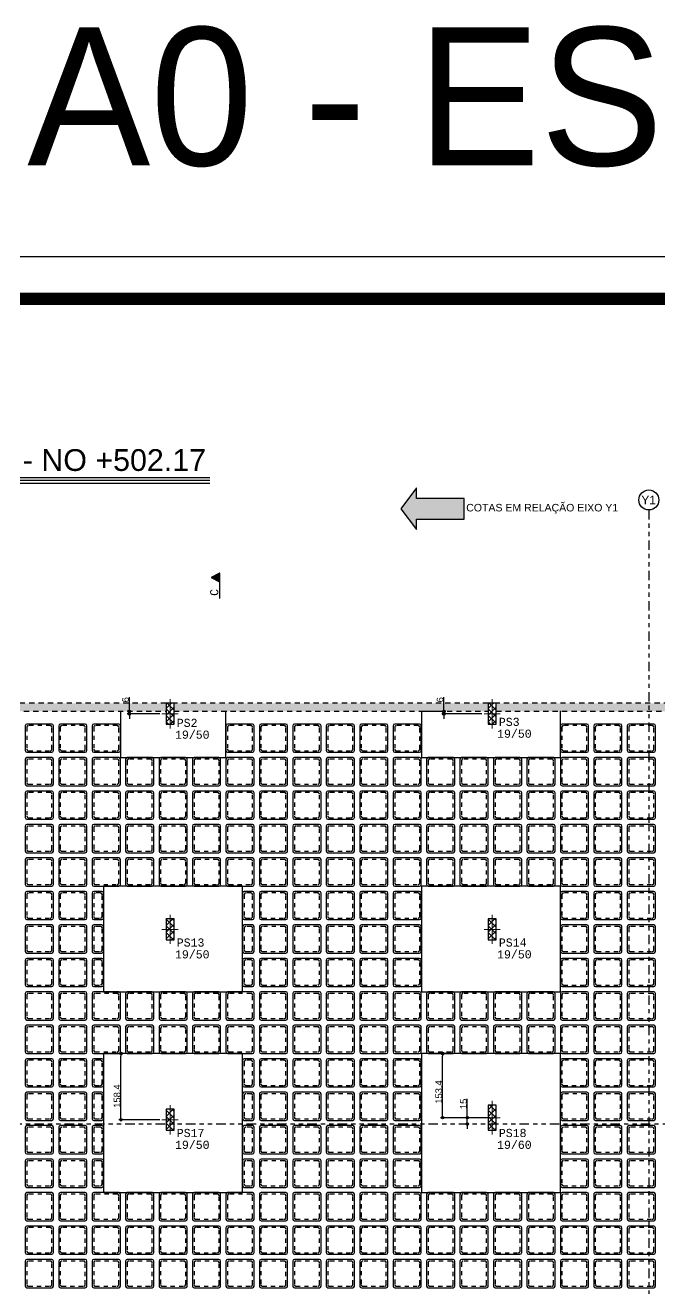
# Model space of a CAD drawing. Header units: millimetres. Extents: x -967 to 563, y -1588 to 506.
# Drawn here: x 42.95 to 58.12, y -235.92 to -205.73 of the extents above; entities that cross this region are included whole.
import ezdxf
from ezdxf.enums import TextEntityAlignment as Align

# ---------------------------------------------------------------- set-up
doc = ezdxf.new("R2010")
doc.units = ezdxf.units.MM
for name, pattern in [('CONTINU', [0]), ('CYPE_RAYAPUNTOPUNTO', [0.45, 0.225, -0.075, 0, -0.075, 0, -0.075]), ('DASHDOT', [1, 0.5, -0.25, 0, -0.25]), ('ESTILO_TQS_0001', [1, 0.7, -0.3]), ('HIDDEN2', [0.1875, 0.125, -0.0625])]:
    doc.linetypes.add(name, pattern=pattern)
for name, color, linetype in [('00 - IMPPER - FOLHA - BORDAS', 1, 'Continuous'), ('1', 5, 'Continuous'), ('12', 4, 'Continuous'), ('208', 13, 'Continuous'), ('226', 9, 'Continuous'), ('232', 12, 'Continuous'), ('251', 5, 'Continuous'), ('252', 153, 'ESTILO_TQS_0001'), ('4', 2, 'Continuous'), ('9', 7, 'Continuous'), ('A_htc_alv', 7, 'Continuous'), ('COTAS', 1, 'Continuous'), ('EIXOS', 8, 'DASHDOT'), ('TEXTO_EIXOS', 7, 'Continuous')]:
    doc.layers.add(name, color=color, linetype=linetype)
doc.layers.add('EST-TEXTO', color=7, linetype='Continuous', lineweight=5)
doc.layers.add('PILAR_EIXOS', color=1, linetype='Continuous', lineweight=0)
doc.styles.add('ARIAL', font='arial.ttf')
doc.styles.add('CYPETXT', font='arial.ttf', dxfattribs={"height": 0.2})
doc.styles.add('ROMANTIC', font='arial.ttf')
doc.styles.add('TD1', font='', dxfattribs={"width": 1.125, "height": 0.0033})
doc.styles.add('TQS_LUCIDA_CONSOLE', font='lucon.TTF')
doc.styles.get('TD1').set_extended_font_data('Century Gothic')
doc.dimstyles.new('AVILLA 100 2', dxfattribs={"dimtxt": 0.16, "dimasz": 0.06, "dimexe": 0.05, "dimexo": 0.05, "dimgap": 0.01, "dimtad": 3, "dimdec": 1, "dimlfac": 100, "dimzin": 9, "dimdsep": 46, "dimtxsty": 'ARIAL', "dimblk": 'ORIGIN', "dimcen": 1.5, "dimclrd": 10, "dimclre": 10, "dimclrt": 7, "dimadec": 0, "dimazin": 0, "dimtfac": 1, "dimtdec": 1, "dimtmove": 0, "dimatfit": 1, "dimfxl": 1, "dimarcsym": 0})
pattern_1 = [(45, (685.15059, -106.08026), (-0.078577241, 0.078577241), []), (135, (685.15059, -106.08026), (-0.078577241, -0.078577241), [])]

# ---------------------------------------------------------------- blocks, each defined once
blk = doc.blocks.new('_VAONER063700637000750007500')
at = {"layer": '251', "color": 8}
for p, q in [((29.725, 33.725), (-29.725, 33.725)), ((-33.725, 29.725), (-33.725, -29.725)), ((33.725, -29.725), (33.725, 29.725)), ((-29.725, -33.725), (29.725, -33.725))]:
    blk.add_line(p, q, dxfattribs=at)
for centre, start, end in [((-29.725, 29.725), 90, 180), ((29.725, 29.725), 0, 90), ((-29.725, -29.725), 180, 270), ((29.725, -29.725), 270, 0)]:
    blk.add_arc(centre, 4, start, end, dxfattribs=at)
at = {"layer": '252', "color": 8}
for p, q in [((-29.975, 25.975), (-29.975, -25.975)), ((25.975, 29.975), (-25.975, 29.975)), ((29.975, -25.975), (29.975, 25.975)), ((-25.975, -29.975), (25.975, -29.975))]:
    blk.add_line(p, q, dxfattribs=at)
for centre, start, end in [((-25.975, 25.975), 90, 180), ((25.975, 25.975), 0, 90), ((-25.975, -25.975), 180, 270), ((25.975, -25.975), 270, 0)]:
    blk.add_arc(centre, 4, start, end, dxfattribs=at)
blk = doc.blocks.new('_VAONER023700637000750007500')
at = {"layer": '251', "color": 8}
for p, q in [((9.725, 33.725), (-9.725, 33.725)), ((-13.725, 29.725), (-13.725, -29.725)), ((13.725, -29.725), (13.725, 29.725)), ((-9.725, -33.725), (9.725, -33.725))]:
    blk.add_line(p, q, dxfattribs=at)
for centre, start, end in [((-9.725, 29.725), 90, 180), ((9.725, 29.725), 0, 90), ((-9.725, -29.725), 180, 270), ((9.725, -29.725), 270, 0)]:
    blk.add_arc(centre, 4, start, end, dxfattribs=at)
at = {"layer": '252', "color": 8}
for p, q in [((-9.975, 25.975), (-9.975, -25.975)), ((5.975, 29.975), (-5.975, 29.975)), ((9.975, -25.975), (9.975, 25.975)), ((-5.975, -29.975), (5.975, -29.975))]:
    blk.add_line(p, q, dxfattribs=at)
for centre, start, end in [((-5.975, 25.975), 90, 180), ((5.975, 25.975), 0, 90), ((-5.975, -25.975), 180, 270), ((5.975, -25.975), 270, 0)]:
    blk.add_arc(centre, 4, start, end, dxfattribs=at)
blk = doc.blocks.new('NERVURADA TÉRREO 1 MODELO 2 (LO) R0')
at = {"layer": '208', "xscale": 0.01, "yscale": 0.01, "zscale": 0.01}
for name, p in [('_VAONER063700637000750007500', (715.464, -735.933)), ('_VAONER063700637000750007500', (716.263, -735.933)), ('_VAONER063700637000750007500', (717.063, -735.933)), ('_VAONER063700637000750007500', (720.261, -735.933)), ('_VAONER063700637000750007500', (721.06, -735.933)), ('_VAONER063700637000750007500', (721.86, -735.933)), ('_VAONER063700637000750007500', (722.659, -735.933)), ('_VAONER063700637000750007500', (723.459, -735.933)), ('_VAONER063700637000750007500', (724.258, -735.933)), ('_VAONER063700637000750007500', (728.256, -735.933)), ('_VAONER063700637000750007500', (729.055, -735.933)), ('_VAONER063700637000750007500', (729.855, -735.933)), ('_VAONER063700637000750007500', (715.464, -736.733)), ('_VAONER063700637000750007500', (716.263, -736.733)), ('_VAONER063700637000750007500', (717.063, -736.733)), ('_VAONER063700637000750007500', (717.862, -736.733)), ('_VAONER063700637000750007500', (718.662, -736.733)), ('_VAONER063700637000750007500', (719.461, -736.733)), ('_VAONER063700637000750007500', (720.261, -736.733)), ('_VAONER063700637000750007500', (721.06, -736.733)), ('_VAONER063700637000750007500', (721.86, -736.733)), ('_VAONER063700637000750007500', (722.659, -736.733)), ('_VAONER063700637000750007500', (723.459, -736.733)), ('_VAONER063700637000750007500', (724.258, -736.733)), ('_VAONER063700637000750007500', (725.058, -736.733)), ('_VAONER063700637000750007500', (725.857, -736.733)), ('_VAONER063700637000750007500', (726.657, -736.733)), ('_VAONER063700637000750007500', (727.456, -736.733)), ('_VAONER063700637000750007500', (728.256, -736.733)), ('_VAONER063700637000750007500', (729.055, -736.733)), ('_VAONER063700637000750007500', (729.855, -736.733)), ('_VAONER063700637000750007500', (715.464, -737.532)), ('_VAONER063700637000750007500', (716.263, -737.532)), ('_VAONER063700637000750007500', (717.063, -737.532)), ('_VAONER063700637000750007500', (717.862, -737.532)), ('_VAONER063700637000750007500', (718.662, -737.532)), ('_VAONER063700637000750007500', (719.461, -737.532)), ('_VAONER063700637000750007500', (720.261, -737.532)), ('_VAONER063700637000750007500', (721.06, -737.532)), ('_VAONER063700637000750007500', (721.86, -737.532)), ('_VAONER063700637000750007500', (722.659, -737.532)), ('_VAONER063700637000750007500', (723.459, -737.532)), ('_VAONER063700637000750007500', (724.258, -737.532)), ('_VAONER063700637000750007500', (725.058, -737.532)), ('_VAONER063700637000750007500', (725.857, -737.532)), ('_VAONER063700637000750007500', (726.657, -737.532)), ('_VAONER063700637000750007500', (727.456, -737.532)), ('_VAONER063700637000750007500', (728.256, -737.532)), ('_VAONER063700637000750007500', (729.055, -737.532)), ('_VAONER063700637000750007500', (729.855, -737.532)), ('_VAONER063700637000750007500', (715.464, -738.332)), ('_VAONER063700637000750007500', (716.263, -738.332)), ('_VAONER063700637000750007500', (717.063, -738.332)), ('_VAONER063700637000750007500', (717.862, -738.332)), ('_VAONER063700637000750007500', (718.662, -738.332)), ('_VAONER063700637000750007500', (719.461, -738.332)), ('_VAONER063700637000750007500', (720.261, -738.332)), ('_VAONER063700637000750007500', (721.06, -738.332)), ('_VAONER063700637000750007500', (721.86, -738.332)), ('_VAONER063700637000750007500', (722.659, -738.332)), ('_VAONER063700637000750007500', (723.459, -738.332)), ('_VAONER063700637000750007500', (724.258, -738.332)), ('_VAONER063700637000750007500', (725.058, -738.332)), ('_VAONER063700637000750007500', (725.857, -738.332)), ('_VAONER063700637000750007500', (726.657, -738.332)), ('_VAONER063700637000750007500', (727.456, -738.332)), ('_VAONER063700637000750007500', (728.256, -738.332)), ('_VAONER063700637000750007500', (729.055, -738.332)), ('_VAONER063700637000750007500', (729.855, -738.332)), ('_VAONER063700637000750007500', (715.464, -739.131)), ('_VAONER063700637000750007500', (716.263, -739.131)), ('_VAONER063700637000750007500', (717.063, -739.131)), ('_VAONER063700637000750007500', (717.862, -739.131)), ('_VAONER063700637000750007500', (718.662, -739.131)), ('_VAONER063700637000750007500', (719.461, -739.131)), ('_VAONER063700637000750007500', (720.261, -739.131)), ('_VAONER063700637000750007500', (721.06, -739.131)), ('_VAONER063700637000750007500', (721.86, -739.131)), ('_VAONER063700637000750007500', (722.659, -739.131)), ('_VAONER063700637000750007500', (723.459, -739.131)), ('_VAONER063700637000750007500', (724.258, -739.131)), ('_VAONER063700637000750007500', (725.058, -739.131)), ('_VAONER063700637000750007500', (725.857, -739.131)), ('_VAONER063700637000750007500', (726.657, -739.131)), ('_VAONER063700637000750007500', (727.456, -739.131)), ('_VAONER063700637000750007500', (728.256, -739.131)), ('_VAONER063700637000750007500', (729.055, -739.131)), ('_VAONER063700637000750007500', (729.855, -739.131)), ('_VAONER063700637000750007500', (715.464, -739.931)), ('_VAONER063700637000750007500', (716.263, -739.931)), ('_VAONER023700637000750007500', (716.863, -739.931)), ('_VAONER023700637000750007500', (720.461, -739.931)), ('_VAONER063700637000750007500', (721.06, -739.931)), ('_VAONER063700637000750007500', (721.86, -739.931)), ('_VAONER063700637000750007500', (722.659, -739.931)), ('_VAONER063700637000750007500', (723.459, -739.931)), ('_VAONER063700637000750007500', (724.258, -739.931)), ('_VAONER063700637000750007500', (728.256, -739.931)), ('_VAONER063700637000750007500', (729.055, -739.931)), ('_VAONER063700637000750007500', (729.855, -739.931)), ('_VAONER063700637000750007500', (715.464, -740.73)), ('_VAONER063700637000750007500', (716.263, -740.73)), ('_VAONER023700637000750007500', (716.863, -740.73)), ('_VAONER023700637000750007500', (720.461, -740.73)), ('_VAONER063700637000750007500', (721.06, -740.73)), ('_VAONER063700637000750007500', (721.86, -740.73)), ('_VAONER063700637000750007500', (722.659, -740.73)), ('_VAONER063700637000750007500', (723.459, -740.73)), ('_VAONER063700637000750007500', (724.258, -740.73)), ('_VAONER063700637000750007500', (728.256, -740.73)), ('_VAONER063700637000750007500', (729.055, -740.73)), ('_VAONER063700637000750007500', (729.855, -740.73)), ('_VAONER063700637000750007500', (715.464, -741.53)), ('_VAONER063700637000750007500', (716.263, -741.53)), ('_VAONER023700637000750007500', (716.863, -741.53)), ('_VAONER023700637000750007500', (720.461, -741.53)), ('_VAONER063700637000750007500', (721.06, -741.53)), ('_VAONER063700637000750007500', (721.86, -741.53)), ('_VAONER063700637000750007500', (722.659, -741.53)), ('_VAONER063700637000750007500', (723.459, -741.53)), ('_VAONER063700637000750007500', (724.258, -741.53)), ('_VAONER063700637000750007500', (728.256, -741.53)), ('_VAONER063700637000750007500', (729.055, -741.53)), ('_VAONER063700637000750007500', (729.855, -741.53)), ('_VAONER063700637000750007500', (715.464, -742.329)), ('_VAONER063700637000750007500', (716.263, -742.329)), ('_VAONER063700637000750007500', (717.063, -742.329)), ('_VAONER063700637000750007500', (717.862, -742.329)), ('_VAONER063700637000750007500', (718.662, -742.329)), ('_VAONER063700637000750007500', (719.461, -742.329)), ('_VAONER063700637000750007500', (720.261, -742.329)), ('_VAONER063700637000750007500', (721.06, -742.329)), ('_VAONER063700637000750007500', (721.86, -742.329)), ('_VAONER063700637000750007500', (722.659, -742.329)), ('_VAONER063700637000750007500', (723.459, -742.329)), ('_VAONER063700637000750007500', (724.258, -742.329)), ('_VAONER063700637000750007500', (725.058, -742.329)), ('_VAONER063700637000750007500', (725.857, -742.329)), ('_VAONER063700637000750007500', (726.657, -742.329)), ('_VAONER063700637000750007500', (727.456, -742.329)), ('_VAONER063700637000750007500', (728.256, -742.329)), ('_VAONER063700637000750007500', (729.055, -742.329)), ('_VAONER063700637000750007500', (729.855, -742.329)), ('_VAONER063700637000750007500', (715.464, -743.129)), ('_VAONER063700637000750007500', (716.263, -743.129)), ('_VAONER063700637000750007500', (717.063, -743.129)), ('_VAONER063700637000750007500', (717.862, -743.129)), ('_VAONER063700637000750007500', (718.662, -743.129)), ('_VAONER063700637000750007500', (719.461, -743.129)), ('_VAONER063700637000750007500', (720.261, -743.129)), ('_VAONER063700637000750007500', (721.06, -743.129)), ('_VAONER063700637000750007500', (721.86, -743.129)), ('_VAONER063700637000750007500', (722.659, -743.129)), ('_VAONER063700637000750007500', (723.459, -743.129)), ('_VAONER063700637000750007500', (724.258, -743.129)), ('_VAONER063700637000750007500', (725.058, -743.129)), ('_VAONER063700637000750007500', (725.857, -743.129)), ('_VAONER063700637000750007500', (726.657, -743.129)), ('_VAONER063700637000750007500', (727.456, -743.129)), ('_VAONER063700637000750007500', (728.256, -743.129)), ('_VAONER063700637000750007500', (729.055, -743.129)), ('_VAONER063700637000750007500', (729.855, -743.129)), ('_VAONER063700637000750007500', (715.464, -743.928)), ('_VAONER063700637000750007500', (716.263, -743.928)), ('_VAONER023700637000750007500', (716.863, -743.928)), ('_VAONER023700637000750007500', (720.461, -743.928)), ('_VAONER063700637000750007500', (721.06, -743.928)), ('_VAONER063700637000750007500', (721.86, -743.928)), ('_VAONER063700637000750007500', (722.659, -743.928)), ('_VAONER063700637000750007500', (723.459, -743.928)), ('_VAONER063700637000750007500', (724.258, -743.928)), ('_VAONER063700637000750007500', (728.256, -743.928)), ('_VAONER063700637000750007500', (729.055, -743.928)), ('_VAONER063700637000750007500', (729.855, -743.928)), ('_VAONER063700637000750007500', (715.464, -744.728)), ('_VAONER063700637000750007500', (716.263, -744.728)), ('_VAONER023700637000750007500', (716.863, -744.728)), ('_VAONER023700637000750007500', (720.461, -744.728)), ('_VAONER063700637000750007500', (721.06, -744.728)), ('_VAONER063700637000750007500', (721.86, -744.728)), ('_VAONER063700637000750007500', (722.659, -744.728)), ('_VAONER063700637000750007500', (723.459, -744.728)), ('_VAONER063700637000750007500', (724.258, -744.728)), ('_VAONER063700637000750007500', (728.256, -744.728)), ('_VAONER063700637000750007500', (729.055, -744.728)), ('_VAONER063700637000750007500', (729.855, -744.728)), ('_VAONER063700637000750007500', (715.464, -745.527)), ('_VAONER063700637000750007500', (716.263, -745.527)), ('_VAONER023700637000750007500', (716.863, -745.527)), ('_VAONER023700637000750007500', (720.461, -745.527)), ('_VAONER063700637000750007500', (721.06, -745.527)), ('_VAONER063700637000750007500', (721.86, -745.527)), ('_VAONER063700637000750007500', (722.659, -745.527)), ('_VAONER063700637000750007500', (723.459, -745.527)), ('_VAONER063700637000750007500', (724.258, -745.527)), ('_VAONER063700637000750007500', (728.256, -745.527)), ('_VAONER063700637000750007500', (729.055, -745.527)), ('_VAONER063700637000750007500', (729.855, -745.527)), ('_VAONER063700637000750007500', (715.464, -746.327)), ('_VAONER063700637000750007500', (716.263, -746.327)), ('_VAONER023700637000750007500', (716.863, -746.327)), ('_VAONER023700637000750007500', (720.461, -746.327)), ('_VAONER063700637000750007500', (721.06, -746.327)), ('_VAONER063700637000750007500', (721.86, -746.327)), ('_VAONER063700637000750007500', (722.659, -746.327)), ('_VAONER063700637000750007500', (723.459, -746.327)), ('_VAONER063700637000750007500', (724.258, -746.327)), ('_VAONER063700637000750007500', (728.256, -746.327)), ('_VAONER063700637000750007500', (729.055, -746.327)), ('_VAONER063700637000750007500', (729.855, -746.327)), ('_VAONER063700637000750007500', (715.464, -747.126)), ('_VAONER063700637000750007500', (716.263, -747.126)), ('_VAONER063700637000750007500', (717.063, -747.126)), ('_VAONER063700637000750007500', (717.862, -747.126)), ('_VAONER063700637000750007500', (718.662, -747.126)), ('_VAONER063700637000750007500', (719.461, -747.126)), ('_VAONER063700637000750007500', (720.261, -747.126)), ('_VAONER063700637000750007500', (721.06, -747.126)), ('_VAONER063700637000750007500', (721.86, -747.126)), ('_VAONER063700637000750007500', (722.659, -747.126)), ('_VAONER063700637000750007500', (723.459, -747.126)), ('_VAONER063700637000750007500', (724.258, -747.126)), ('_VAONER063700637000750007500', (725.058, -747.126)), ('_VAONER063700637000750007500', (725.857, -747.126)), ('_VAONER063700637000750007500', (726.657, -747.126)), ('_VAONER063700637000750007500', (727.456, -747.126)), ('_VAONER063700637000750007500', (728.256, -747.126)), ('_VAONER063700637000750007500', (729.055, -747.126)), ('_VAONER063700637000750007500', (729.855, -747.126)), ('_VAONER063700637000750007500', (715.464, -747.926)), ('_VAONER063700637000750007500', (716.263, -747.926)), ('_VAONER063700637000750007500', (717.063, -747.926)), ('_VAONER063700637000750007500', (717.862, -747.926)), ('_VAONER063700637000750007500', (718.662, -747.926)), ('_VAONER063700637000750007500', (719.461, -747.926)), ('_VAONER063700637000750007500', (720.261, -747.926)), ('_VAONER063700637000750007500', (721.06, -747.926)), ('_VAONER063700637000750007500', (721.86, -747.926)), ('_VAONER063700637000750007500', (722.659, -747.926)), ('_VAONER063700637000750007500', (723.459, -747.926)), ('_VAONER063700637000750007500', (724.258, -747.926)), ('_VAONER063700637000750007500', (725.058, -747.926)), ('_VAONER063700637000750007500', (725.857, -747.926)), ('_VAONER063700637000750007500', (726.657, -747.926)), ('_VAONER063700637000750007500', (727.456, -747.926)), ('_VAONER063700637000750007500', (728.256, -747.926)), ('_VAONER063700637000750007500', (729.055, -747.926)), ('_VAONER063700637000750007500', (729.855, -747.926)), ('_VAONER063700637000750007500', (715.464, -748.725)), ('_VAONER063700637000750007500', (716.263, -748.725)), ('_VAONER063700637000750007500', (717.063, -748.725)), ('_VAONER063700637000750007500', (717.862, -748.725)), ('_VAONER063700637000750007500', (718.662, -748.725)), ('_VAONER063700637000750007500', (719.461, -748.725)), ('_VAONER063700637000750007500', (720.261, -748.725)), ('_VAONER063700637000750007500', (721.06, -748.725)), ('_VAONER063700637000750007500', (721.86, -748.725)), ('_VAONER063700637000750007500', (722.659, -748.725)), ('_VAONER063700637000750007500', (723.459, -748.725)), ('_VAONER063700637000750007500', (724.258, -748.725)), ('_VAONER063700637000750007500', (725.058, -748.725)), ('_VAONER063700637000750007500', (725.857, -748.725)), ('_VAONER063700637000750007500', (726.657, -748.725)), ('_VAONER063700637000750007500', (727.456, -748.725)), ('_VAONER063700637000750007500', (728.256, -748.725)), ('_VAONER063700637000750007500', (729.055, -748.725)), ('_VAONER063700637000750007500', (729.855, -748.725))]:
    blk.add_blockref(name, p, dxfattribs=at)
blk = doc.blocks.new('a0 impper')
at = {"layer": '00 - IMPPER - FOLHA - BORDAS'}
blk.add_lwpolyline([(2701.089, 1145.411), (2701.089, 1115.711), (2819.989, 1115.711), (2819.989, 1199.811), (2702.589, 1199.811)], dxfattribs=at)
at = {"layer": '00 - IMPPER - FOLHA - BORDAS', "const_width": 0.3}
blk.add_lwpolyline([(2703.589, 1116.711), (2818.989, 1116.711), (2818.989, 1198.811), (2703.589, 1198.811)], close=True, dxfattribs=at)
blk = doc.blocks.new('Eixos do pilar')
at = {"layer": 'PILAR_EIXOS'}
for p, q in [((0, -0.5), (0, 0.5)), ((-0.5, 0), (0.5, 0))]:
    blk.add_line(p, q, dxfattribs=at)
blk = doc.blocks.new('_CORTEA')
for p, q in [((-1.215955, 0), (-1.008539, 0.414832)), ((0, 0), (-1.215955, 0)), ((-1.213134, 0.001738), (-1.008539, 0.41093)), ((-1.213134, 0.001739), (0, 0.001739)), ((-1.198048, 0.03191), (-0.819029, 0.03191)), ((-1.182092, 0.06382), (-0.834984, 0.06382)), ((-1.166137, 0.09573), (-0.85094, 0.09573)), ((-1.150182, 0.12764), (-0.866895, 0.12764)), ((-1.134225, 0.159551), (-0.882851, 0.159551)), ((-1.11827, 0.191461), (-0.898806, 0.191461)), ((-1.102411, 0.223182), (-0.91476, 0.223369)), ((-1.086361, 0.255281), (-0.930716, 0.255281)), ((-1.070407, 0.287191), (-0.946671, 0.287191)), ((-1.054453, 0.319101), (-0.962626, 0.319101)), ((-1.038497, 0.351012), (-0.978581, 0.351012)), ((-1.022543, 0.382922), (-0.994535, 0.382922)), ((-1.008539, 0.414832), (-0.801992, 0.001738)), ((-1.008539, 0.410929), (-0.803943, 0.001739))]:
    blk.add_line(p, q)
blk.add_lwpolyline([(-1.213134, 0.001739), (-1.008539, 0.410929), (-0.803943, 0.001739), (-1.213134, 0.001739)])
blk = doc.blocks.new('EIXOS DE OBRA TERREO1')
at = {"linetype": 'CONTINU', "ltscale": 0.05}
h = blk.add_hatch(color=8, dxfattribs=at)
h.dxf.hatch_style = 1
h.paths.add_polyline_path([(725.6165, -130.2025), (724.479, -130.2025), (724.479, -129.9525), (724.104, -130.4525), (724.479, -130.9469), (724.479, -130.7025), (725.6165, -130.7025)])
at = {"elevation": -0.0202}
blk.add_lwpolyline([(725.6165, -130.2025), (724.479, -130.2025), (724.479, -129.9525), (724.104, -130.4525), (724.479, -130.9469), (724.479, -130.7025), (725.6165, -130.7025)], close=True, dxfattribs=at)
at = {"layer": 'EIXOS', "linetype": 'CYPE_RAYAPUNTOPUNTO'}
for p, q in [((730.0342, -130.4804), (730.0342, -190.271)), ((699.3939, -145.1497), (774.5346, -145.1497))]:
    blk.add_line(p, q, dxfattribs=at)
at = {"layer": 'EIXOS', "linetype": 'CONTINU', "ltscale": 0.05}
blk.add_circle((730.0342, -130.2414), 0.239, dxfattribs=at)
at = {"layer": 'TEXTO_EIXOS', "style": 'CYPETXT'}
blk.add_text('Y1', height=0.2, dxfattribs=at).set_placement((730.0287, -130.2414), align=Align.MIDDLE_CENTER)
at = {"layer": 'TEXTO_EIXOS', "insert": (727.4857, -130.4525, -0.0202), "char_height": 0.18, "width": 3.969456, "attachment_point": 5, "style": 'CYPETXT'}
blk.add_mtext('COTAS EM RELAÇÃO EIXO Y1', dxfattribs=at)
blk = doc.blocks.new('_Origin')
at = {"color": 0, "linetype": 'ByBlock', "lineweight": -2}
blk.add_line((0, 0), (-1, 0), dxfattribs=at)
blk.add_circle((0, 0), 0.5, dxfattribs=at)
blk = doc.blocks.new('*D695')
at = {"layer": 'COTAS', "color": 10, "linetype": 'ByBlock', "lineweight": -2, "transparency": 16777216}
for p, q in [((826.79, -567.25), (826.79, -566.972)), ((826.79, -567.31), (826.74, -567.31)), ((827.519, -567.37), (826.74, -567.37)), ((826.79, -567.37), (826.79, -567.31)), ((826.79, -567.43), (826.79, -567.49))]:
    blk.add_line(p, q, dxfattribs=at)
at = {"layer": 'Defpoints', "color": 0, "linetype": 'ByBlock', "transparency": 16777216}
for p in [(826.79, -567.31), (826.84, -567.31), (827.569, -567.37)]:
    blk.add_point(p, dxfattribs=at)
at = {"layer": 'COTAS', "color": 10, "linetype": 'ByBlock', "lineweight": -2, "transparency": 16777216, "xscale": 0.06, "yscale": 0.06, "zscale": 0.06}
for p, rotation in [((826.79, -567.31), 270), ((826.79, -567.37), 90)]:
    blk.add_blockref('_Origin', p, dxfattribs=dict(at, rotation=rotation))
at = {"layer": 'COTAS', "color": 7, "linetype": 'ByBlock', "transparency": 16777216, "insert": (826.698, -567.035), "char_height": 0.16, "attachment_point": 5, "rotation": 90, "style": 'ARIAL'}
blk.add_mtext('6', dxfattribs=at)
blk = doc.blocks.new('*D700')
at = {"layer": 'COTAS', "color": 10, "linetype": 'ByBlock', "lineweight": -2, "transparency": 16777216}
for p, q in [((834.31, -567.25), (834.31, -566.972)), ((833.821, -567.31), (834.36, -567.31)), ((835.219, -567.37), (834.26, -567.37)), ((834.31, -567.37), (834.31, -567.31)), ((834.31, -567.43), (834.31, -567.49))]:
    blk.add_line(p, q, dxfattribs=at)
at = {"layer": 'Defpoints', "color": 0, "linetype": 'ByBlock', "transparency": 16777216}
for p in [(833.771, -567.31), (834.31, -567.31), (835.269, -567.37)]:
    blk.add_point(p, dxfattribs=at)
at = {"layer": 'COTAS', "color": 10, "linetype": 'ByBlock', "lineweight": -2, "transparency": 16777216, "xscale": 0.06, "yscale": 0.06, "zscale": 0.06}
for p, rotation in [((834.31, -567.31), 270), ((834.31, -567.37), 90)]:
    blk.add_blockref('_Origin', p, dxfattribs=dict(at, rotation=rotation))
at = {"layer": 'COTAS', "color": 7, "linetype": 'ByBlock', "transparency": 16777216, "insert": (834.219, -567.035), "char_height": 0.16, "attachment_point": 5, "rotation": 90, "style": 'ARIAL'}
blk.add_mtext('6', dxfattribs=at)
blk = doc.blocks.new('*D718')
at = {"layer": 'COTAS', "color": 10, "linetype": 'ByBlock', "lineweight": -2, "transparency": 16777216}
for p, q in [((826.59, -577.01), (826.59, -575.547)), ((827.519, -577.07), (826.54, -577.07))]:
    blk.add_line(p, q, dxfattribs=at)
at = {"layer": 'Defpoints', "color": 0, "linetype": 'ByBlock', "transparency": 16777216}
for p in [(826.59, -575.487), (826.59, -575.487), (827.569, -577.07)]:
    blk.add_point(p, dxfattribs=at)
at = {"layer": 'COTAS', "color": 10, "linetype": 'ByBlock', "lineweight": -2, "transparency": 16777216, "xscale": 0.06, "yscale": 0.06, "zscale": 0.06}
for p, rotation in [((826.59, -575.487), 90), ((826.59, -577.07), 270)]:
    blk.add_blockref('_Origin', p, dxfattribs=dict(at, rotation=rotation))
at = {"layer": 'COTAS', "color": 7, "linetype": 'ByBlock', "transparency": 16777216, "insert": (826.498, -576.504), "char_height": 0.16, "attachment_point": 5, "rotation": 90, "style": 'ARIAL'}
blk.add_mtext('158.4', dxfattribs=at)
blk = doc.blocks.new('*D724')
at = {"layer": 'COTAS', "color": 10, "linetype": 'ByBlock', "lineweight": -2, "transparency": 16777216}
for p, q in [((834.279, -576.96), (834.279, -575.547)), ((835.219, -577.02), (834.229, -577.02))]:
    blk.add_line(p, q, dxfattribs=at)
at = {"layer": 'Defpoints', "color": 0, "linetype": 'ByBlock', "transparency": 16777216}
for p in [(834.279, -575.487), (834.279, -575.487), (835.269, -577.02)]:
    blk.add_point(p, dxfattribs=at)
at = {"layer": 'COTAS', "color": 10, "linetype": 'ByBlock', "lineweight": -2, "transparency": 16777216, "xscale": 0.06, "yscale": 0.06, "zscale": 0.06}
for p, rotation in [((834.279, -575.487), 90), ((834.279, -577.02), 270)]:
    blk.add_blockref('_Origin', p, dxfattribs=dict(at, rotation=rotation))
at = {"layer": 'COTAS', "color": 7, "linetype": 'ByBlock', "transparency": 16777216, "insert": (834.187, -576.406), "char_height": 0.16, "attachment_point": 5, "rotation": 90, "style": 'ARIAL'}
blk.add_mtext('153.4', dxfattribs=at)
blk = doc.blocks.new('*D647')
at = {"layer": 'COTAS', "color": 10, "linetype": 'ByBlock', "lineweight": -2, "transparency": 16777216}
for p, q in [((834.87, -576.96), (834.87, -576.573)), ((835.414, -577.02), (834.82, -577.02)), ((834.87, -577.17), (834.87, -577.02)), ((834.87, -577.23), (834.87, -577.29))]:
    blk.add_line(p, q, dxfattribs=at)
at = {"layer": 'Defpoints', "color": 0, "linetype": 'ByBlock', "transparency": 16777216}
for p in [(834.87, -577.17), (834.87, -577.17), (835.464, -577.02)]:
    blk.add_point(p, dxfattribs=at)
at = {"layer": 'COTAS', "color": 10, "linetype": 'ByBlock', "lineweight": -2, "transparency": 16777216, "xscale": 0.06, "yscale": 0.06, "zscale": 0.06}
for p, rotation in [((834.87, -577.02), 270), ((834.87, -577.17), 90)]:
    blk.add_blockref('_Origin', p, dxfattribs=dict(at, rotation=rotation))
at = {"layer": 'COTAS', "color": 7, "linetype": 'ByBlock', "transparency": 16777216, "insert": (834.778, -576.69), "char_height": 0.16, "attachment_point": 5, "rotation": 90, "style": 'ARIAL'}
blk.add_mtext('15', dxfattribs=at)
blk = doc.blocks.new('COTAS TÉRREO (LO) R0')
at = {"layer": 'COTAS', "linetype": 'ByBlock'}
for base, p1, p2, picture, middle in [((826.7896, -567.3104), (827.5692, -567.3704), (826.8396, -567.3104), '*D695', (826.7896, -567.0346)), ((834.3105, -567.3104), (835.2692, -567.3704), (833.7707, -567.3104), '*D700', (834.3105, -567.0346)), ((826.5896720043, -575.4868861131), (827.5692448012, -577.0703861132), (826.5896720043, -575.4868861131), '*D718', (826.5896720043, -576.5037257897)), ((834.2786191899, -575.4868861131), (835.2692448012, -577.0203861132), (834.2786191899, -575.4868861131), '*D724', (834.2786191899, -576.4062965626)), ((834.8702, -577.1704), (835.4643, -577.0204), (834.8702, -577.1704), '*D647', (834.8702, -576.6904))]:
    dim = blk.add_linear_dim(base=base, p1=p1, p2=p2, angle=90, dimstyle='AVILLA 100 2', dxfattribs=at)
    dim.commit()
    dim.dimension.update_dxf_attribs({"geometry": picture, "text_midpoint": middle, "dimtype": 128})

msp = doc.modelspace()

# ---------------------------------------------------------------- hatches: boundary and pattern name
at = {"linetype": 'ByBlock'}
h = msp.add_hatch(dxfattribs=at)
h.set_pattern_fill('ANSI37', color=4, scale=0.035)
h.set_pattern_definition(pattern_1)
h.paths.add_polyline_path([(46.3207, -222.4321), (46.5107, -222.4321), (46.5107, -221.9321), (46.3207, -221.9321)])
h = msp.add_hatch(dxfattribs=at)
h.set_pattern_fill('ANSI37', color=4, scale=0.035)
h.set_pattern_definition(pattern_1)
h.paths.add_polyline_path([(54.0207, -222.4321), (54.2107, -222.4321), (54.2107, -221.9321), (54.0207, -221.9321)])
h = msp.add_hatch(dxfattribs=at)
h.set_pattern_fill('ANSI37', color=4, scale=0.035)
h.set_pattern_definition(pattern_1)
h.paths.add_polyline_path([(46.3207, -227.5821), (46.5107, -227.5821), (46.5107, -227.0821), (46.3207, -227.0821)])
h = msp.add_hatch(dxfattribs=at)
h.set_pattern_fill('ANSI37', color=4, scale=0.035)
h.set_pattern_definition(pattern_1)
h.paths.add_polyline_path([(54.0207, -227.5821), (54.2107, -227.5821), (54.2107, -227.0821), (54.0207, -227.0821)])
h = msp.add_hatch(dxfattribs=at)
h.set_pattern_fill('ANSI37', color=4, scale=0.035)
h.set_pattern_definition(pattern_1)
h.paths.add_polyline_path([(54.0207, -232.1321), (54.2107, -232.1321), (54.2107, -231.5321), (54.0207, -231.5321)])
h = msp.add_hatch(dxfattribs=at)
h.set_pattern_fill('ANSI37', color=4, scale=0.035)
h.set_pattern_definition(pattern_1)
h.paths.add_polyline_path([(46.3207, -232.1321), (46.5107, -232.1321), (46.5107, -231.6321), (46.3207, -231.6321)])
at = {"layer": 'A_htc_alv', "linetype": 'ByBlock', "true_color": 0x93278f}
h = msp.add_hatch(color=217, dxfattribs=at)
h.dxf.hatch_style = 1
h.paths.add_polyline_path([(46.3207, -221.9321), (40.8957, -221.9321), (40.8957, -222.1221), (46.3207, -222.1221)])
h = msp.add_hatch(color=217, dxfattribs=at)
h.dxf.hatch_style = 1
h.paths.add_polyline_path([(54.0207, -221.9321), (46.5107, -221.9321), (46.5107, -222.1221), (54.0207, -222.1221)])
h = msp.add_hatch(color=217, dxfattribs=at)
h.dxf.hatch_style = 1
h.paths.add_polyline_path([(61.7207, -221.9321), (54.2107, -221.9321), (54.2107, -222.1221), (61.7207, -222.1221)])

# ---------------------------------------------------------------- linework, layer by layer
msp.add_line((30.7062, -216.6019), (47.366, -216.6019))
at = {"layer": '1', "linetype": 'HIDDEN2'}
for points in [[(46.3207, -221.9321), (40.8957, -221.9321)], [(40.8957, -222.1221), (46.3207, -222.1221)], [(54.0207, -221.9321), (46.5107, -221.9321)], [(46.5107, -222.1221), (54.0207, -222.1221)], [(61.7207, -221.9321), (54.2107, -221.9321)], [(54.2107, -222.1221), (61.7207, -222.1221)]]:
    msp.add_lwpolyline(points, dxfattribs=at)
at = {"layer": '1'}
for points in [[(45.208, -222.1221), (45.2267, -222.1221), (45.2267, -223.2281)], [(45.2267, -223.2281), (47.7502, -223.2281), (47.7502, -222.1221), (47.769, -222.1221)], [(52.4035, -222.1221), (52.4222, -222.1221), (52.4222, -223.2281)], [(52.4222, -223.2281), (55.7452, -223.2281), (55.7452, -222.1221), (55.764, -222.1221)], [(44.8267, -226.3011), (44.8267, -228.8246), (48.1502, -228.8246), (48.1502, -226.3011), (44.8267, -226.3011)], [(52.4222, -228.8246), (55.7452, -228.8246), (55.7452, -226.3011), (52.4222, -226.3011), (52.4222, -228.8246)], [(44.8267, -230.2986), (44.8267, -233.6216), (48.1502, -233.6216), (48.1502, -230.2986), (44.8267, -230.2986)], [(55.7452, -233.6216), (55.7452, -230.2986), (52.4222, -230.2986), (52.4222, -233.6216), (55.7452, -233.6216)]]:
    msp.add_lwpolyline(points, dxfattribs=at)
at = {"layer": '232'}
for p, q in [((30.7062, -216.5344), (47.366, -216.5344)), ((30.7062, -216.6694), (47.366, -216.6694))]:
    msp.add_line(p, q, dxfattribs=at)
at = {"layer": '4'}
for points in [[(46.3207, -222.4321), (46.5107, -222.4321), (46.5107, -221.9321), (46.3207, -221.9321), (46.3207, -222.4321)], [(54.0207, -222.4321), (54.2107, -222.4321), (54.2107, -221.9321), (54.0207, -221.9321), (54.0207, -222.4321)], [(46.3207, -227.5821), (46.5107, -227.5821), (46.5107, -227.0821), (46.3207, -227.0821), (46.3207, -227.5821)], [(54.0207, -227.5821), (54.2107, -227.5821), (54.2107, -227.0821), (54.0207, -227.0821), (54.0207, -227.5821)], [(54.0207, -232.1321), (54.2107, -232.1321), (54.2107, -231.5321), (54.0207, -231.5321), (54.0207, -232.1321)], [(46.3207, -232.1321), (46.5107, -232.1321), (46.5107, -231.6321), (46.3207, -231.6321), (46.3207, -232.1321)]]:
    msp.add_lwpolyline(points, dxfattribs=at)

# ---------------------------------------------------------------- block references
msp.add_blockref('a0 impper', (-2680.1975, -1411.0778))
at = {"color": 9, "linetype": 'ByBlock'}
msp.add_blockref('EIXOS DE OBRA TERREO1', (-672.1735, -86.8324), dxfattribs=at)
at = {"layer": '226', "xscale": -0.5, "yscale": 0.5, "zscale": 0.01, "rotation": 90}
msp.add_blockref('_CORTEA', (47.6015, -219.4296), dxfattribs=at)
at = {"layer": 'COTAS', "color": 6, "linetype": 'ByBlock'}
msp.add_blockref('COTAS TÉRREO (LO) R0', (-781.3485, 345.1883), dxfattribs=at)
at = {"layer": 'COTAS', "color": 40, "linetype": 'ByBlock', "true_color": 0xf8d731}
msp.add_blockref('NERVURADA TÉRREO 1 MODELO 2 (LO) R0', (-672.1735, 513.1676), dxfattribs=at)
at = {"layer": 'PILAR_EIXOS', "xscale": 0.39}
for p, yscale in [((46.4157, -222.1821), 0.7), ((54.1157, -222.1821), 0.7), ((46.4157, -227.3321), 0.7), ((54.1157, -227.3321), 0.7), ((46.4157, -231.8821), 0.7), ((54.1157, -231.8321), 0.8)]:
    msp.add_blockref('Eixos do pilar', p, dxfattribs=dict(at, yscale=yscale))

# ---------------------------------------------------------------- texts
at = {"color": 7, "style": 'TD1'}
msp.add_text('A0 - ESCALA DE PLOTAGEM =1:100', height=3.3, dxfattribs=at).set_placement((80.3418, -209.0809), align=Align.CENTER)
msp.add_text('A0 - ESCALA DE PLOTAGEM =1:100', height=3.3, dxfattribs=at).set_placement((80.3418, -209.0809), align=Align.CENTER)
at = {"layer": '12', "linetype": 'Continuous', "style": 'TQS_LUCIDA_CONSOLE'}
for s, p in [('19/50', (46.5332, -222.7782)), ('19/50', (54.2332, -222.7546)), ('19/50', (46.5332, -228.027)), ('19/50', (54.2332, -228.027)), ('19/50', (46.5332, -232.577)), ('19/60', (54.2332, -232.577))]:
    msp.add_text(s, height=0.195, dxfattribs=at).set_placement(p)
at = {"layer": '226', "style": 'TQS_LUCIDA_CONSOLE'}
msp.add_text('C', height=0.195, rotation=90, dxfattribs=at).set_placement((47.569, -219.3646))
at = {"layer": '9', "linetype": 'Continuous', "style": 'TQS_LUCIDA_CONSOLE'}
for s, p in [('PS2', (46.5757, -222.4959)), ('PS3', (54.2757, -222.4723)), ('PS13', (46.5757, -227.7446)), ('PS14', (54.2757, -227.7446)), ('PS17', (46.5757, -232.2946)), ('PS18', (54.2757, -232.2946))]:
    msp.add_text(s, height=0.195, dxfattribs=at).set_placement(p)
at = {"layer": 'EST-TEXTO', "color": 0, "style": 'ROMANTIC'}
msp.add_text('PLANTA DE FORMA DO TÉRREO 1 - NO +502.17', height=0.52, dxfattribs=at).set_placement((30.7062, -216.5354), align=Align.BOTTOM_LEFT)

doc.saveas('drawing.dxf')
